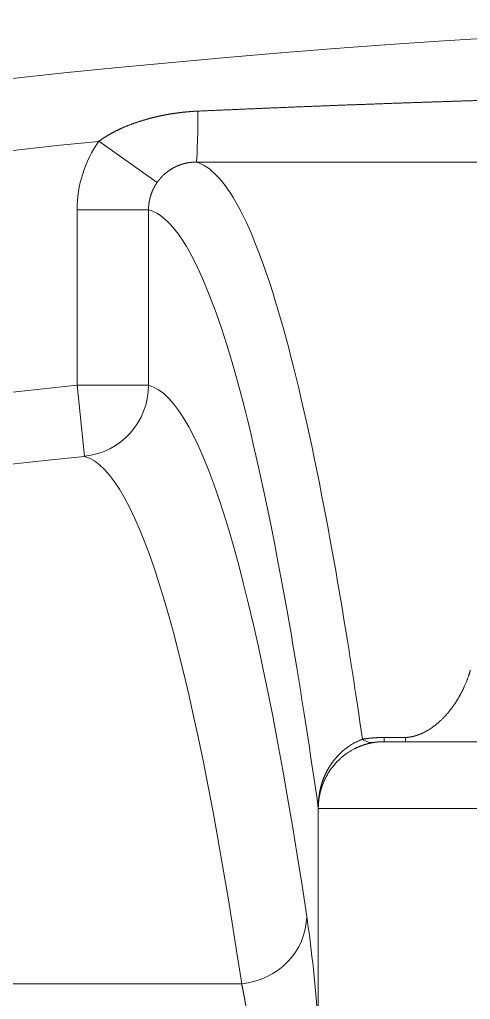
# Model space of a CAD drawing. Header units: millimetres. Extents: x 4664 to 8864, y -38 to 2932.
# Drawn here: x 7849.87 to 7858.09, y 1886.09 to 1903.98 of the extents above; entities that cross this region are included whole.
import ezdxf

# ---------------------------------------------------------------- set-up
doc = ezdxf.new("R2010")
doc.units = ezdxf.units.MM

msp = doc.modelspace()

# ---------------------------------------------------------------- linework, layer by layer
at = {"lineweight": 5}
for p, q in [((7852.377, 1901.003), (7851.31, 1901.753)), ((7850.915, 1900.503), (7850.915, 1897.301)), ((7852.219, 1900.503), (7850.915, 1900.503)), ((7852.219, 1897.301), (7852.219, 1900.503)), ((7852.219, 1897.301), (7850.915, 1897.301)), ((7850.915, 1897.301), (7851.052, 1896.003)), ((7856.518, 1890.794), (7856.518, 1890.871)), ((7856.907, 1890.871), (7856.518, 1890.871)), ((7882.53, 1890.794), (7856.518, 1890.794)), ((7856.907, 1890.794), (7856.907, 1890.871)), ((7855.319, 1889.575), (7883.729, 1889.575)), ((7853.919, 1886.375), (7809.402, 1886.375))]:
    msp.add_line(p, q, dxfattribs=at)
for radius, start, end in [(182.774, 69.96842, 110.03158), (181.468, 95.76036, 110.03158), (177.081, 96.0323, 110.00117), (175.775, 96.0323, 110.00117)]:
    msp.add_arc((7869.524, 1721.201), radius, start, end, dxfattribs=at)
at = {"lineweight": 5, "extrusion": (0, 0, -1)}
for centre, major_axis, ratio, start_param, end_param in [((7853.087, 1902.679), (0, 1.306), 0.027253, 1.861945, 3.128005), ((7850.915, 1897.301), (-0.342, -1.26), 0.998529, 4.447498, 5.912142), ((7852.088, 1721.201), (0, -176.118), 0.052336, 3.15581, 3.475337), ((7850.922, 1721.201), (0, 174.819), 0.052336, 0.014217, 0.333745), ((7856.124, 1892.069), (-0.206, 1.29), 0.402371, 3.144489, 3.519237), ((7854.015, 1889.638), (-1.306, 0.028), 0.064701, 3.195335, 3.203246), ((7856.187, 1889.583), (-0.862, -0.124), 0.938236, 0.151845, 0.178655), ((7853.803, 1887.601), (-1.291, -0.195), 0.943527, 3.300231, 4.764875)]:
    msp.add_ellipse(centre, major_axis=major_axis, ratio=ratio, start_param=start_param, end_param=end_param, dxfattribs=at)
at = {"lineweight": 5}
for points, knots in [([(7859.941, 1902.547), (7859.913, 1902.546), (7859.858, 1902.545), (7859.775, 1902.543), (7859.693, 1902.541), (7859.61, 1902.538), (7859.528, 1902.536), (7859.445, 1902.534), (7859.363, 1902.532), (7859.28, 1902.529), (7859.198, 1902.527), (7859.116, 1902.525), (7859.033, 1902.522), (7858.951, 1902.52), (7858.869, 1902.517), (7858.787, 1902.515), (7858.705, 1902.513), (7858.623, 1902.51), (7858.541, 1902.508), (7858.46, 1902.505), (7858.378, 1902.503), (7858.296, 1902.5), (7858.215, 1902.498), (7858.133, 1902.495), (7858.052, 1902.493), (7857.97, 1902.49), (7857.889, 1902.487), (7857.808, 1902.485), (7857.726, 1902.482), (7857.645, 1902.48), (7857.564, 1902.477), (7857.483, 1902.474), (7857.402, 1902.471), (7857.321, 1902.469), (7857.24, 1902.466), (7857.16, 1902.463), (7857.079, 1902.461), (7856.998, 1902.458), (7856.918, 1902.455), (7856.837, 1902.452), (7856.757, 1902.449), (7856.676, 1902.447), (7856.596, 1902.444), (7856.516, 1902.441), (7856.435, 1902.438), (7856.355, 1902.435), (7856.275, 1902.432), (7856.195, 1902.429), (7856.115, 1902.426), (7856.035, 1902.423), (7855.955, 1902.421), (7855.875, 1902.418), (7855.796, 1902.415), (7855.716, 1902.412), (7855.636, 1902.409), (7855.557, 1902.406), (7855.477, 1902.402), (7855.398, 1902.399), (7855.318, 1902.396), (7855.239, 1902.393), (7855.16, 1902.39), (7855.081, 1902.387), (7855.002, 1902.384), (7854.923, 1902.381), (7854.843, 1902.378), (7854.765, 1902.374), (7854.686, 1902.371), (7854.607, 1902.368), (7854.528, 1902.365), (7854.449, 1902.362), (7854.371, 1902.358), (7854.292, 1902.355), (7854.214, 1902.352), (7854.135, 1902.348), (7854.057, 1902.345), (7853.978, 1902.342), (7853.9, 1902.339), (7853.822, 1902.335), (7853.744, 1902.332), (7853.666, 1902.328), (7853.588, 1902.325), (7853.51, 1902.322), (7853.432, 1902.318), (7853.354, 1902.315), (7853.276, 1902.311), (7853.199, 1902.308), (7853.147, 1902.306), (7853.121, 1902.304)], [0, 0, 0, 0, 0.01214, 0.024271, 0.036393, 0.048506, 0.06061, 0.072705, 0.084792, 0.096869, 0.108937, 0.120996, 0.133046, 0.145088, 0.15712, 0.169144, 0.181158, 0.193164, 0.20516, 0.217148, 0.229126, 0.241096, 0.253057, 0.265009, 0.276951, 0.288885, 0.30081, 0.312726, 0.324633, 0.336532, 0.348421, 0.360301, 0.372172, 0.384035, 0.395888, 0.407733, 0.419569, 0.431395, 0.443213, 0.455022, 0.466822, 0.478613, 0.490395, 0.502168, 0.513932, 0.525688, 0.537434, 0.549172, 0.5609, 0.57262, 0.584331, 0.596033, 0.607726, 0.61941, 0.631085, 0.642751, 0.654409, 0.666057, 0.677697, 0.689328, 0.700949, 0.712562, 0.724166, 0.735762, 0.747348, 0.758925, 0.770494, 0.782053, 0.793604, 0.805146, 0.816679, 0.828203, 0.839718, 0.851224, 0.862722, 0.874211, 0.88569, 0.897161, 0.908623, 0.920076, 0.931521, 0.942956, 0.954382, 0.9658, 0.977209, 0.988609, 1, 1, 1, 1]), ([(7853.121, 1902.304), (7853.118, 1902.304), (7853.112, 1902.304), (7853.103, 1902.304), (7853.093, 1902.303), (7853.084, 1902.303), (7853.075, 1902.302), (7853.066, 1902.302), (7853.057, 1902.301), (7853.048, 1902.301), (7853.039, 1902.3), (7853.03, 1902.299), (7853.021, 1902.299), (7853.011, 1902.298), (7853.002, 1902.297), (7852.993, 1902.297), (7852.984, 1902.296), (7852.975, 1902.295), (7852.966, 1902.295), (7852.957, 1902.294), (7852.948, 1902.293), (7852.939, 1902.292), (7852.93, 1902.292), (7852.921, 1902.291), (7852.912, 1902.29), (7852.903, 1902.289), (7852.894, 1902.288), (7852.885, 1902.287), (7852.876, 1902.286), (7852.867, 1902.286), (7852.858, 1902.285), (7852.849, 1902.284), (7852.84, 1902.283), (7852.831, 1902.282), (7852.822, 1902.281), (7852.813, 1902.28), (7852.804, 1902.279), (7852.795, 1902.277), (7852.786, 1902.276), (7852.777, 1902.275), (7852.768, 1902.274), (7852.76, 1902.273), (7852.751, 1902.272), (7852.742, 1902.271), (7852.733, 1902.269), (7852.724, 1902.268), (7852.715, 1902.267), (7852.706, 1902.266), (7852.697, 1902.264), (7852.688, 1902.263), (7852.68, 1902.262), (7852.671, 1902.26), (7852.662, 1902.259), (7852.653, 1902.258), (7852.644, 1902.256), (7852.635, 1902.255), (7852.626, 1902.253), (7852.618, 1902.252), (7852.609, 1902.251), (7852.6, 1902.249), (7852.591, 1902.248), (7852.582, 1902.246), (7852.574, 1902.244), (7852.565, 1902.243), (7852.556, 1902.241), (7852.547, 1902.24), (7852.539, 1902.238), (7852.53, 1902.236), (7852.521, 1902.235), (7852.512, 1902.233), (7852.504, 1902.231), (7852.495, 1902.23), (7852.486, 1902.228), (7852.477, 1902.226), (7852.469, 1902.224), (7852.46, 1902.223), (7852.451, 1902.221), (7852.443, 1902.219), (7852.434, 1902.217), (7852.425, 1902.215), (7852.416, 1902.213), (7852.408, 1902.212), (7852.399, 1902.21), (7852.39, 1902.208), (7852.382, 1902.206), (7852.373, 1902.204), (7852.364, 1902.202), (7852.356, 1902.2), (7852.347, 1902.198), (7852.339, 1902.196), (7852.33, 1902.194), (7852.321, 1902.191), (7852.313, 1902.189), (7852.304, 1902.187), (7852.296, 1902.185), (7852.287, 1902.183), (7852.278, 1902.181), (7852.27, 1902.178), (7852.261, 1902.176), (7852.253, 1902.174), (7852.244, 1902.172), (7852.236, 1902.169), (7852.227, 1902.167), (7852.218, 1902.165), (7852.21, 1902.162), (7852.201, 1902.16), (7852.193, 1902.158), (7852.184, 1902.155), (7852.173, 1902.152), (7852.16, 1902.148), (7852.145, 1902.144), (7852.129, 1902.139), (7852.114, 1902.135), (7852.099, 1902.13), (7852.083, 1902.125), (7852.068, 1902.12), (7852.053, 1902.116), (7852.038, 1902.111), (7852.023, 1902.106), (7852.009, 1902.101), (7851.994, 1902.096), (7851.979, 1902.091), (7851.965, 1902.086), (7851.95, 1902.08), (7851.936, 1902.075), (7851.921, 1902.07), (7851.907, 1902.065), (7851.893, 1902.059), (7851.879, 1902.054), (7851.864, 1902.048), (7851.85, 1902.043), (7851.837, 1902.037), (7851.823, 1902.032), (7851.809, 1902.026), (7851.795, 1902.02), (7851.782, 1902.015), (7851.768, 1902.009), (7851.755, 1902.003), (7851.741, 1901.997), (7851.728, 1901.991), (7851.715, 1901.985), (7851.702, 1901.979), (7851.689, 1901.973), (7851.676, 1901.967), (7851.663, 1901.961), (7851.65, 1901.955), (7851.637, 1901.948), (7851.624, 1901.942), (7851.612, 1901.936), (7851.599, 1901.929), (7851.587, 1901.923), (7851.574, 1901.916), (7851.562, 1901.91), (7851.55, 1901.903), (7851.538, 1901.896), (7851.525, 1901.89), (7851.513, 1901.883), (7851.502, 1901.876), (7851.49, 1901.869), (7851.478, 1901.862), (7851.466, 1901.855), (7851.455, 1901.848), (7851.443, 1901.841), (7851.432, 1901.834), (7851.42, 1901.827), (7851.409, 1901.82), (7851.398, 1901.813), (7851.386, 1901.805), (7851.375, 1901.798), (7851.364, 1901.791), (7851.353, 1901.783), (7851.343, 1901.776), (7851.332, 1901.768), (7851.321, 1901.761), (7851.314, 1901.756), (7851.31, 1901.753)], [0, 0, 0, 0, 0.004773, 0.009544, 0.014312, 0.019078, 0.023841, 0.028601, 0.033359, 0.038114, 0.042867, 0.047618, 0.052366, 0.057111, 0.061854, 0.066595, 0.071334, 0.07607, 0.080804, 0.085535, 0.090264, 0.094991, 0.099716, 0.104439, 0.109159, 0.113877, 0.118593, 0.123307, 0.128019, 0.132729, 0.137437, 0.142142, 0.146846, 0.151548, 0.156248, 0.160945, 0.165641, 0.170335, 0.175027, 0.179718, 0.184406, 0.189093, 0.193777, 0.19846, 0.203142, 0.207821, 0.212499, 0.217175, 0.22185, 0.226523, 0.231194, 0.235864, 0.240532, 0.245198, 0.249863, 0.254527, 0.259189, 0.26385, 0.268509, 0.273167, 0.277823, 0.282478, 0.287132, 0.291784, 0.296435, 0.301085, 0.305734, 0.310381, 0.315027, 0.319672, 0.324316, 0.328958, 0.3336, 0.33824, 0.34288, 0.347518, 0.352155, 0.356791, 0.361427, 0.366061, 0.370694, 0.375327, 0.379958, 0.384589, 0.389219, 0.393848, 0.398476, 0.403104, 0.407731, 0.412357, 0.416982, 0.421607, 0.426231, 0.430854, 0.435477, 0.440099, 0.444721, 0.449342, 0.453962, 0.458582, 0.463202, 0.467821, 0.47244, 0.477058, 0.481676, 0.486293, 0.490911, 0.495527, 0.500144, 0.508609, 0.517042, 0.525445, 0.533818, 0.542159, 0.550471, 0.558752, 0.567003, 0.575224, 0.583416, 0.591577, 0.59971, 0.607813, 0.615887, 0.623931, 0.631947, 0.639934, 0.647893, 0.655823, 0.663725, 0.6716, 0.679446, 0.687264, 0.695055, 0.702819, 0.710555, 0.718265, 0.725947, 0.733603, 0.741233, 0.748836, 0.756413, 0.763964, 0.77149, 0.77899, 0.786465, 0.793915, 0.801339, 0.808739, 0.816115, 0.823466, 0.830793, 0.838097, 0.845376, 0.852633, 0.859866, 0.867076, 0.874263, 0.881427, 0.88857, 0.89569, 0.902788, 0.909865, 0.91692, 0.923954, 0.930967, 0.937959, 0.944931, 0.951883, 0.958815, 0.965727, 0.972619, 0.979493, 0.986347, 0.993183, 1, 1, 1, 1]), ([(7852.377, 1901.003), (7852.378, 1901.004), (7852.379, 1901.005), (7852.381, 1901.008), (7852.383, 1901.011), (7852.385, 1901.014), (7852.387, 1901.016), (7852.389, 1901.019), (7852.391, 1901.022), (7852.393, 1901.025), (7852.395, 1901.028), (7852.398, 1901.031), (7852.4, 1901.033), (7852.402, 1901.036), (7852.404, 1901.039), (7852.406, 1901.042), (7852.409, 1901.045), (7852.411, 1901.048), (7852.413, 1901.051), (7852.416, 1901.053), (7852.418, 1901.056), (7852.421, 1901.059), (7852.423, 1901.062), (7852.425, 1901.065), (7852.428, 1901.068), (7852.43, 1901.071), (7852.433, 1901.074), (7852.436, 1901.077), (7852.438, 1901.08), (7852.441, 1901.083), (7852.444, 1901.086), (7852.446, 1901.089), (7852.449, 1901.092), (7852.452, 1901.095), (7852.454, 1901.098), (7852.457, 1901.101), (7852.46, 1901.104), (7852.463, 1901.107), (7852.466, 1901.11), (7852.469, 1901.113), (7852.472, 1901.116), (7852.475, 1901.119), (7852.478, 1901.122), (7852.481, 1901.125), (7852.484, 1901.128), (7852.487, 1901.131), (7852.49, 1901.134), (7852.493, 1901.137), (7852.497, 1901.14), (7852.5, 1901.143), (7852.503, 1901.146), (7852.506, 1901.149), (7852.51, 1901.152), (7852.513, 1901.155), (7852.518, 1901.16), (7852.525, 1901.166), (7852.533, 1901.173), (7852.541, 1901.18), (7852.55, 1901.186), (7852.559, 1901.193), (7852.567, 1901.2), (7852.576, 1901.206), (7852.585, 1901.213), (7852.594, 1901.219), (7852.602, 1901.225), (7852.611, 1901.231), (7852.621, 1901.237), (7852.63, 1901.243), (7852.639, 1901.249), (7852.648, 1901.254), (7852.657, 1901.26), (7852.667, 1901.265), (7852.676, 1901.27), (7852.684, 1901.274), (7852.69, 1901.278), (7852.695, 1901.28), (7852.7, 1901.283), (7852.705, 1901.285), (7852.71, 1901.288), (7852.715, 1901.29), (7852.72, 1901.293), (7852.725, 1901.295), (7852.73, 1901.297), (7852.736, 1901.3), (7852.741, 1901.302), (7852.746, 1901.304), (7852.751, 1901.306), (7852.756, 1901.308), (7852.761, 1901.311), (7852.766, 1901.313), (7852.772, 1901.315), (7852.777, 1901.317), (7852.782, 1901.319), (7852.787, 1901.321), (7852.793, 1901.323), (7852.798, 1901.324), (7852.803, 1901.326), (7852.809, 1901.328), (7852.814, 1901.33), (7852.819, 1901.332), (7852.824, 1901.333), (7852.83, 1901.335), (7852.835, 1901.337), (7852.841, 1901.338), (7852.846, 1901.34), (7852.851, 1901.341), (7852.857, 1901.343), (7852.862, 1901.344), (7852.868, 1901.346), (7852.873, 1901.347), (7852.878, 1901.349), (7852.884, 1901.35), (7852.889, 1901.351), (7852.895, 1901.352), (7852.9, 1901.354), (7852.906, 1901.355), (7852.911, 1901.356), (7852.917, 1901.357), (7852.922, 1901.358), (7852.928, 1901.359), (7852.933, 1901.36), (7852.938, 1901.361), (7852.944, 1901.362), (7852.949, 1901.363), (7852.955, 1901.364), (7852.96, 1901.365), (7852.966, 1901.365), (7852.971, 1901.366), (7852.977, 1901.367), (7852.983, 1901.367), (7852.988, 1901.368), (7852.994, 1901.369), (7852.999, 1901.369), (7853.005, 1901.37), (7853.01, 1901.37), (7853.016, 1901.371), (7853.021, 1901.371), (7853.027, 1901.372), (7853.032, 1901.372), (7853.038, 1901.372), (7853.043, 1901.372), (7853.049, 1901.373), (7853.054, 1901.373), (7853.06, 1901.373), (7853.065, 1901.373), (7853.07, 1901.373), (7853.076, 1901.373), (7853.081, 1901.373), (7853.085, 1901.373), (7853.087, 1901.373)], [0, 0, 0, 0, 0.003984, 0.007996, 0.012036, 0.016105, 0.020201, 0.024326, 0.028479, 0.03266, 0.03687, 0.041108, 0.045375, 0.04967, 0.053994, 0.058346, 0.062728, 0.067138, 0.071576, 0.076044, 0.08054, 0.085065, 0.08962, 0.094203, 0.098814, 0.103455, 0.108125, 0.112824, 0.117552, 0.122309, 0.127094, 0.131909, 0.136753, 0.141626, 0.146527, 0.151458, 0.156418, 0.161406, 0.166424, 0.17147, 0.176546, 0.18165, 0.186783, 0.191946, 0.197136, 0.202356, 0.207604, 0.212881, 0.218187, 0.223521, 0.228884, 0.234276, 0.239696, 0.245144, 0.250621, 0.263825, 0.277024, 0.290218, 0.303405, 0.316586, 0.329757, 0.34292, 0.356072, 0.369213, 0.382341, 0.395456, 0.408557, 0.421643, 0.434713, 0.447766, 0.460801, 0.473818, 0.486814, 0.499791, 0.506544, 0.513296, 0.520046, 0.526794, 0.53354, 0.540284, 0.547026, 0.553766, 0.560504, 0.567241, 0.573975, 0.580707, 0.587437, 0.594165, 0.600891, 0.607615, 0.614337, 0.621056, 0.627774, 0.634489, 0.641202, 0.647913, 0.654621, 0.661327, 0.668031, 0.674732, 0.681432, 0.688128, 0.694823, 0.701515, 0.708204, 0.714891, 0.721576, 0.728258, 0.734938, 0.741615, 0.74829, 0.754962, 0.761632, 0.768299, 0.774963, 0.781625, 0.788284, 0.794941, 0.801595, 0.808247, 0.814896, 0.821542, 0.828185, 0.834826, 0.841465, 0.8481, 0.854733, 0.861363, 0.867991, 0.874616, 0.881239, 0.887858, 0.894475, 0.90109, 0.907702, 0.914311, 0.920918, 0.927522, 0.934123, 0.940722, 0.947318, 0.953912, 0.960504, 0.967092, 0.973679, 0.980263, 0.986844, 0.993423, 1, 1, 1, 1]), ([(7856.124, 1890.84), (7855.881, 1892.512), (7855.634, 1893.991), (7855.135, 1896.554), (7854.882, 1897.638), (7854.374, 1899.402), (7854.118, 1900.082), (7853.603, 1901.034), (7853.345, 1901.306), (7853.087, 1901.373)], [0, 0, 0, 0, 0.25, 0.25, 0.5, 0.5, 0.75, 0.75, 1, 1, 1, 1]), ([(7853.087, 1901.373), (7853.11, 1901.373), (7853.156, 1901.373), (7853.225, 1901.373), (7853.295, 1901.373), (7853.364, 1901.373), (7853.434, 1901.373), (7853.504, 1901.373), (7853.575, 1901.373), (7853.645, 1901.373), (7853.716, 1901.373), (7853.786, 1901.373), (7853.858, 1901.373), (7853.929, 1901.373), (7854, 1901.373), (7854.072, 1901.373), (7854.144, 1901.373), (7854.216, 1901.373), (7854.288, 1901.373), (7854.36, 1901.373), (7854.433, 1901.373), (7854.505, 1901.373), (7854.578, 1901.373), (7854.652, 1901.373), (7854.725, 1901.373), (7854.912, 1901.373), (7855.216, 1901.373), (7855.64, 1901.373), (7856.072, 1901.373), (7856.641, 1901.373), (7857.359, 1901.372), (7857.996, 1901.372), (7858.423, 1901.372), (7858.626, 1901.372), (7858.834, 1901.372), (7859.046, 1901.372), (7859.262, 1901.372), (7859.482, 1901.372), (7859.707, 1901.372), (7859.858, 1901.372), (7859.934, 1901.372)], [0, 0, 0, 0, 0.010091, 0.020211, 0.030359, 0.040535, 0.05074, 0.060972, 0.071233, 0.081523, 0.09184, 0.102186, 0.112561, 0.122963, 0.133394, 0.143853, 0.154341, 0.164856, 0.1754, 0.185973, 0.196573, 0.207202, 0.21786, 0.228545, 0.239259, 0.250001, 0.3106, 0.372466, 0.4356, 0.5, 0.621652, 0.75, 0.779093, 0.808802, 0.839127, 0.870069, 0.901627, 0.933802, 0.966593, 1, 1, 1, 1]), ([(7852.219, 1900.503), (7852.219, 1900.504), (7852.219, 1900.507), (7852.219, 1900.511), (7852.219, 1900.516), (7852.219, 1900.52), (7852.219, 1900.524), (7852.219, 1900.529), (7852.219, 1900.533), (7852.22, 1900.538), (7852.22, 1900.542), (7852.22, 1900.546), (7852.22, 1900.551), (7852.22, 1900.555), (7852.221, 1900.559), (7852.221, 1900.564), (7852.221, 1900.568), (7852.222, 1900.573), (7852.222, 1900.577), (7852.222, 1900.581), (7852.223, 1900.586), (7852.223, 1900.59), (7852.224, 1900.595), (7852.224, 1900.599), (7852.225, 1900.604), (7852.225, 1900.608), (7852.226, 1900.612), (7852.226, 1900.617), (7852.227, 1900.621), (7852.227, 1900.626), (7852.228, 1900.63), (7852.229, 1900.634), (7852.229, 1900.639), (7852.23, 1900.643), (7852.231, 1900.648), (7852.232, 1900.652), (7852.232, 1900.656), (7852.233, 1900.661), (7852.234, 1900.665), (7852.235, 1900.67), (7852.236, 1900.674), (7852.237, 1900.678), (7852.238, 1900.683), (7852.239, 1900.687), (7852.24, 1900.692), (7852.241, 1900.696), (7852.242, 1900.7), (7852.243, 1900.705), (7852.244, 1900.709), (7852.245, 1900.714), (7852.246, 1900.718), (7852.247, 1900.722), (7852.248, 1900.727), (7852.249, 1900.731), (7852.25, 1900.735), (7852.252, 1900.74), (7852.253, 1900.744), (7852.254, 1900.748), (7852.255, 1900.753), (7852.257, 1900.757), (7852.258, 1900.761), (7852.259, 1900.766), (7852.261, 1900.77), (7852.262, 1900.774), (7852.264, 1900.778), (7852.265, 1900.783), (7852.267, 1900.787), (7852.268, 1900.791), (7852.27, 1900.796), (7852.271, 1900.8), (7852.273, 1900.804), (7852.274, 1900.808), (7852.276, 1900.813), (7852.277, 1900.817), (7852.279, 1900.821), (7852.281, 1900.825), (7852.282, 1900.829), (7852.284, 1900.834), (7852.286, 1900.838), (7852.288, 1900.842), (7852.289, 1900.846), (7852.291, 1900.85), (7852.293, 1900.854), (7852.295, 1900.858), (7852.297, 1900.863), (7852.299, 1900.867), (7852.301, 1900.871), (7852.303, 1900.875), (7852.304, 1900.879), (7852.306, 1900.883), (7852.308, 1900.887), (7852.31, 1900.891), (7852.312, 1900.895), (7852.315, 1900.899), (7852.317, 1900.903), (7852.319, 1900.907), (7852.321, 1900.911), (7852.323, 1900.915), (7852.325, 1900.919), (7852.327, 1900.923), (7852.329, 1900.927), (7852.332, 1900.931), (7852.334, 1900.935), (7852.336, 1900.939), (7852.338, 1900.943), (7852.341, 1900.946), (7852.343, 1900.95), (7852.345, 1900.954), (7852.348, 1900.958), (7852.35, 1900.962), (7852.352, 1900.966), (7852.355, 1900.969), (7852.357, 1900.973), (7852.36, 1900.977), (7852.362, 1900.981), (7852.365, 1900.984), (7852.367, 1900.988), (7852.37, 1900.992), (7852.372, 1900.995), (7852.375, 1900.999), (7852.376, 1901.001), (7852.377, 1901.003)], [0, 0, 0, 0, 0.008168, 0.016345, 0.02453, 0.032723, 0.040925, 0.049134, 0.057351, 0.065576, 0.073808, 0.082048, 0.090296, 0.098551, 0.106813, 0.115082, 0.123359, 0.131642, 0.139932, 0.148229, 0.156532, 0.164842, 0.173158, 0.181481, 0.18981, 0.198145, 0.206486, 0.214832, 0.223185, 0.231543, 0.239906, 0.248275, 0.256649, 0.265028, 0.273413, 0.281802, 0.290196, 0.298595, 0.306999, 0.315406, 0.323819, 0.332235, 0.340656, 0.34908, 0.357509, 0.365941, 0.374377, 0.382816, 0.391259, 0.399705, 0.408154, 0.416606, 0.425061, 0.433519, 0.441979, 0.450442, 0.458908, 0.467375, 0.475845, 0.484317, 0.492791, 0.501267, 0.509744, 0.518223, 0.526703, 0.535185, 0.543667, 0.552151, 0.560636, 0.569121, 0.577607, 0.586094, 0.594581, 0.603069, 0.611556, 0.620044, 0.628531, 0.637019, 0.645506, 0.653992, 0.662478, 0.670963, 0.679447, 0.687931, 0.696413, 0.704894, 0.713374, 0.721852, 0.730329, 0.738804, 0.747277, 0.755748, 0.764217, 0.772684, 0.781148, 0.78961, 0.79807, 0.806526, 0.81498, 0.823431, 0.831879, 0.840323, 0.848765, 0.857202, 0.865637, 0.874067, 0.882494, 0.890917, 0.899335, 0.90775, 0.91616, 0.924566, 0.932967, 0.941364, 0.949756, 0.958143, 0.966525, 0.974901, 0.983273, 0.991639, 1, 1, 1, 1]), ([(7852.219, 1900.503), (7852.483, 1900.433), (7852.747, 1900.151), (7853.271, 1899.165), (7853.533, 1898.459), (7854.052, 1896.631), (7854.309, 1895.507), (7854.691, 1893.514), (7854.818, 1892.798), (7855.069, 1891.267), (7855.194, 1890.447), (7855.318, 1889.583)], [0, 0, 0, 0, 0.25, 0.25, 0.5, 0.5, 0.75, 0.75, 0.875, 0.875, 1, 1, 1, 1]), ([(7858.094, 1892.1), (7858.094, 1892.099), (7858.093, 1892.097), (7858.092, 1892.092), (7858.09, 1892.087), (7858.088, 1892.08), (7858.086, 1892.072), (7858.083, 1892.062), (7858.08, 1892.052), (7858.076, 1892.04), (7858.072, 1892.026), (7858.067, 1892.012), (7858.062, 1891.996), (7858.056, 1891.979), (7858.049, 1891.961), (7858.042, 1891.941), (7858.034, 1891.92), (7858.026, 1891.898), (7858.016, 1891.875), (7858.006, 1891.85), (7857.995, 1891.824), (7857.984, 1891.8), (7857.974, 1891.778), (7857.965, 1891.76), (7857.957, 1891.742), (7857.948, 1891.724), (7857.939, 1891.707), (7857.93, 1891.69), (7857.921, 1891.673), (7857.913, 1891.657), (7857.904, 1891.641), (7857.895, 1891.625), (7857.886, 1891.61), (7857.877, 1891.595), (7857.869, 1891.58), (7857.86, 1891.566), (7857.851, 1891.552), (7857.843, 1891.538), (7857.834, 1891.524), (7857.826, 1891.511), (7857.817, 1891.499), (7857.8, 1891.472), (7857.772, 1891.433), (7857.734, 1891.383), (7857.696, 1891.334), (7857.657, 1891.289), (7857.618, 1891.246), (7857.579, 1891.207), (7857.544, 1891.173), (7857.514, 1891.146), (7857.488, 1891.123), (7857.462, 1891.102), (7857.436, 1891.082), (7857.41, 1891.062), (7857.384, 1891.044), (7857.358, 1891.026), (7857.339, 1891.014), (7857.328, 1891.008), (7857.325, 1891.006), (7857.322, 1891.004), (7857.318, 1891.002), (7857.315, 1891), (7857.312, 1890.998), (7857.308, 1890.996), (7857.305, 1890.994), (7857.302, 1890.992), (7857.299, 1890.99), (7857.295, 1890.988), (7857.292, 1890.986), (7857.289, 1890.985), (7857.285, 1890.983), (7857.282, 1890.981), (7857.279, 1890.979), (7857.275, 1890.977), (7857.272, 1890.976), (7857.269, 1890.974), (7857.266, 1890.972), (7857.262, 1890.97), (7857.259, 1890.969), (7857.256, 1890.967), (7857.252, 1890.965), (7857.249, 1890.964), (7857.246, 1890.962), (7857.242, 1890.96), (7857.239, 1890.959), (7857.236, 1890.957), (7857.233, 1890.956), (7857.229, 1890.954), (7857.226, 1890.952), (7857.223, 1890.951), (7857.219, 1890.949), (7857.216, 1890.948), (7857.213, 1890.946), (7857.209, 1890.945), (7857.206, 1890.943), (7857.203, 1890.942), (7857.2, 1890.94), (7857.196, 1890.939), (7857.193, 1890.938), (7857.19, 1890.936), (7857.186, 1890.935), (7857.183, 1890.933), (7857.18, 1890.932), (7857.177, 1890.931), (7857.173, 1890.929), (7857.17, 1890.928), (7857.167, 1890.927), (7857.163, 1890.926), (7857.16, 1890.924), (7857.157, 1890.923), (7857.154, 1890.922), (7857.15, 1890.921), (7857.147, 1890.919), (7857.144, 1890.918), (7857.14, 1890.917), (7857.137, 1890.916), (7857.134, 1890.915), (7857.131, 1890.914), (7857.127, 1890.912), (7857.124, 1890.911), (7857.121, 1890.91), (7857.118, 1890.909), (7857.114, 1890.908), (7857.111, 1890.907), (7857.108, 1890.906), (7857.104, 1890.905), (7857.101, 1890.904), (7857.098, 1890.903), (7857.095, 1890.902), (7857.091, 1890.901), (7857.088, 1890.9), (7857.085, 1890.899), (7857.082, 1890.898), (7857.079, 1890.897), (7857.075, 1890.896), (7857.072, 1890.896), (7857.069, 1890.895), (7857.066, 1890.894), (7857.062, 1890.893), (7857.059, 1890.892), (7857.056, 1890.891), (7857.053, 1890.891), (7857.05, 1890.89), (7857.046, 1890.889), (7857.043, 1890.888), (7857.04, 1890.888), (7857.037, 1890.887), (7857.034, 1890.886), (7857.03, 1890.886), (7857.027, 1890.885), (7857.024, 1890.884), (7857.021, 1890.884), (7857.018, 1890.883), (7857.015, 1890.882), (7857.011, 1890.882), (7857.008, 1890.881), (7857.005, 1890.881), (7857.002, 1890.88), (7856.999, 1890.88), (7856.996, 1890.879), (7856.993, 1890.879), (7856.989, 1890.878), (7856.986, 1890.878), (7856.983, 1890.877), (7856.98, 1890.877), (7856.977, 1890.876), (7856.974, 1890.876), (7856.971, 1890.875), (7856.968, 1890.875), (7856.965, 1890.875), (7856.961, 1890.874), (7856.958, 1890.874), (7856.955, 1890.874), (7856.952, 1890.873), (7856.949, 1890.873), (7856.946, 1890.873), (7856.943, 1890.873), (7856.94, 1890.872), (7856.937, 1890.872), (7856.934, 1890.872), (7856.931, 1890.872), (7856.928, 1890.871), (7856.925, 1890.871), (7856.922, 1890.871), (7856.919, 1890.871), (7856.916, 1890.871), (7856.913, 1890.871), (7856.91, 1890.871), (7856.908, 1890.871), (7856.907, 1890.871)], [0, 0, 0, 0, 0.00255, 0.006145, 0.010785, 0.016471, 0.023202, 0.030979, 0.039801, 0.04967, 0.060586, 0.072549, 0.085559, 0.099617, 0.114723, 0.130878, 0.148082, 0.166336, 0.18564, 0.205996, 0.227403, 0.249862, 0.265012, 0.279882, 0.294472, 0.308783, 0.322814, 0.336565, 0.350035, 0.363226, 0.376136, 0.388766, 0.401115, 0.413184, 0.424971, 0.436478, 0.447705, 0.45865, 0.469314, 0.479697, 0.489799, 0.499619, 0.542288, 0.582644, 0.620688, 0.656417, 0.689831, 0.72093, 0.749714, 0.768005, 0.785533, 0.802298, 0.818302, 0.833546, 0.848031, 0.861757, 0.874729, 0.876324, 0.877909, 0.879483, 0.881046, 0.882599, 0.884141, 0.885672, 0.887193, 0.888703, 0.890203, 0.891692, 0.89317, 0.894638, 0.896095, 0.897542, 0.898978, 0.900403, 0.901818, 0.903223, 0.904616, 0.906, 0.907373, 0.908735, 0.910087, 0.911428, 0.912759, 0.914079, 0.915389, 0.916689, 0.917978, 0.919257, 0.920525, 0.921783, 0.92303, 0.924267, 0.925494, 0.92671, 0.927916, 0.929112, 0.930297, 0.931472, 0.932637, 0.933792, 0.934936, 0.93607, 0.937194, 0.938307, 0.939411, 0.940504, 0.941587, 0.94266, 0.943723, 0.944776, 0.945819, 0.946851, 0.947874, 0.948887, 0.949889, 0.950882, 0.951865, 0.952838, 0.953801, 0.954754, 0.955697, 0.956631, 0.957555, 0.958469, 0.959373, 0.960268, 0.961153, 0.962028, 0.962894, 0.96375, 0.964597, 0.965435, 0.966263, 0.967081, 0.967891, 0.968691, 0.969482, 0.970263, 0.971036, 0.971799, 0.972554, 0.973299, 0.974036, 0.974764, 0.975483, 0.976193, 0.976895, 0.977588, 0.978272, 0.978948, 0.979616, 0.980276, 0.980927, 0.98157, 0.982206, 0.982833, 0.983453, 0.984065, 0.984669, 0.985266, 0.985855, 0.986437, 0.987013, 0.987581, 0.988142, 0.988697, 0.989245, 0.989786, 0.990321, 0.990851, 0.991374, 0.991891, 0.992403, 0.99291, 0.993411, 0.993907, 0.994398, 0.994885, 0.995368, 0.995846, 0.99632, 0.996791, 0.997258, 0.997721, 0.998182, 0.99864, 0.999095, 0.999549, 1, 1, 1, 1]), ([(7856.124, 1890.839), (7856.124, 1890.839), (7856.123, 1890.839), (7856.123, 1890.839), (7856.123, 1890.839), (7856.122, 1890.838), (7856.121, 1890.838), (7856.12, 1890.838), (7856.119, 1890.837), (7856.117, 1890.837), (7856.116, 1890.836), (7856.114, 1890.835), (7856.112, 1890.834), (7856.11, 1890.834), (7856.107, 1890.833), (7856.105, 1890.832), (7856.102, 1890.83), (7856.099, 1890.829), (7856.096, 1890.828), (7856.092, 1890.826), (7856.089, 1890.825), (7856.08, 1890.821), (7856.066, 1890.815), (7856.04, 1890.803), (7856.007, 1890.787), (7855.967, 1890.766), (7855.927, 1890.743), (7855.888, 1890.718), (7855.851, 1890.692), (7855.818, 1890.667), (7855.788, 1890.644), (7855.761, 1890.621), (7855.734, 1890.597), (7855.709, 1890.572), (7855.684, 1890.547), (7855.659, 1890.521), (7855.636, 1890.494), (7855.613, 1890.467), (7855.591, 1890.439), (7855.571, 1890.411), (7855.555, 1890.389), (7855.544, 1890.373), (7855.538, 1890.364), (7855.532, 1890.355), (7855.526, 1890.345), (7855.521, 1890.336), (7855.515, 1890.327), (7855.509, 1890.317), (7855.503, 1890.307), (7855.498, 1890.298), (7855.492, 1890.288), (7855.487, 1890.278), (7855.481, 1890.269), (7855.476, 1890.259), (7855.471, 1890.249), (7855.466, 1890.239), (7855.461, 1890.229), (7855.456, 1890.219), (7855.451, 1890.209), (7855.446, 1890.199), (7855.442, 1890.189), (7855.437, 1890.178), (7855.432, 1890.168), (7855.428, 1890.158), (7855.424, 1890.148), (7855.419, 1890.137), (7855.415, 1890.127), (7855.411, 1890.116), (7855.407, 1890.106), (7855.403, 1890.095), (7855.399, 1890.085), (7855.396, 1890.074), (7855.392, 1890.064), (7855.388, 1890.053), (7855.385, 1890.043), (7855.382, 1890.032), (7855.378, 1890.021), (7855.375, 1890.011), (7855.372, 1890), (7855.369, 1889.989), (7855.366, 1889.979), (7855.363, 1889.968), (7855.36, 1889.957), (7855.358, 1889.946), (7855.355, 1889.936), (7855.353, 1889.925), (7855.35, 1889.914), (7855.348, 1889.903), (7855.346, 1889.893), (7855.344, 1889.882), (7855.342, 1889.871), (7855.34, 1889.86), (7855.338, 1889.85), (7855.336, 1889.839), (7855.334, 1889.828), (7855.333, 1889.817), (7855.331, 1889.806), (7855.33, 1889.796), (7855.329, 1889.785), (7855.327, 1889.774), (7855.326, 1889.764), (7855.325, 1889.753), (7855.324, 1889.742), (7855.323, 1889.731), (7855.322, 1889.721), (7855.321, 1889.71), (7855.321, 1889.699), (7855.32, 1889.689), (7855.32, 1889.678), (7855.319, 1889.668), (7855.319, 1889.657), (7855.319, 1889.647), (7855.318, 1889.636), (7855.318, 1889.626), (7855.318, 1889.615), (7855.318, 1889.608), (7855.318, 1889.605)], [0, 0, 0, 0, 0.000082, 0.00032, 0.000713, 0.001262, 0.001967, 0.002827, 0.003844, 0.005017, 0.006346, 0.007831, 0.009473, 0.011272, 0.013228, 0.015341, 0.017612, 0.020041, 0.022628, 0.025374, 0.028279, 0.031343, 0.047079, 0.062675, 0.094878, 0.125239, 0.159035, 0.191157, 0.221547, 0.250158, 0.273694, 0.297092, 0.32034, 0.343429, 0.366349, 0.389091, 0.411646, 0.434006, 0.456161, 0.478106, 0.499833, 0.506714, 0.513593, 0.520471, 0.527348, 0.534222, 0.541094, 0.547964, 0.554832, 0.561697, 0.568559, 0.575418, 0.582273, 0.589125, 0.595974, 0.602818, 0.609659, 0.616495, 0.623326, 0.630153, 0.636976, 0.643793, 0.650605, 0.657411, 0.664212, 0.671007, 0.677797, 0.68458, 0.691356, 0.698127, 0.70489, 0.711647, 0.718397, 0.725139, 0.731874, 0.738602, 0.745322, 0.752034, 0.758738, 0.765434, 0.772122, 0.778802, 0.785472, 0.792134, 0.798788, 0.805432, 0.812067, 0.818693, 0.825309, 0.831916, 0.838513, 0.8451, 0.851678, 0.858245, 0.864803, 0.87135, 0.877887, 0.884413, 0.890929, 0.897434, 0.903929, 0.910412, 0.916885, 0.923347, 0.929797, 0.936237, 0.942665, 0.949081, 0.955487, 0.961881, 0.968263, 0.974634, 0.980993, 0.987341, 0.993676, 1, 1, 1, 1]), ([(7855.319, 1889.605), (7855.319, 1889.607), (7855.319, 1889.609), (7855.319, 1889.614), (7855.319, 1889.618), (7855.319, 1889.622), (7855.319, 1889.627), (7855.32, 1889.631), (7855.32, 1889.636), (7855.32, 1889.641), (7855.32, 1889.646), (7855.321, 1889.651), (7855.321, 1889.656), (7855.321, 1889.661), (7855.322, 1889.666), (7855.322, 1889.671), (7855.322, 1889.677), (7855.323, 1889.682), (7855.323, 1889.688), (7855.324, 1889.694), (7855.324, 1889.699), (7855.325, 1889.705), (7855.326, 1889.711), (7855.327, 1889.72), (7855.328, 1889.73), (7855.329, 1889.743), (7855.331, 1889.754), (7855.333, 1889.765), (7855.334, 1889.775), (7855.336, 1889.784), (7855.337, 1889.792), (7855.339, 1889.8), (7855.34, 1889.806), (7855.341, 1889.812), (7855.342, 1889.817), (7855.343, 1889.821), (7855.343, 1889.824), (7855.344, 1889.826), (7855.344, 1889.828), (7855.345, 1889.83), (7855.345, 1889.833), (7855.346, 1889.836), (7855.346, 1889.838), (7855.347, 1889.841), (7855.348, 1889.844), (7855.348, 1889.846), (7855.349, 1889.849), (7855.349, 1889.852), (7855.35, 1889.854), (7855.351, 1889.857), (7855.351, 1889.86), (7855.352, 1889.862), (7855.352, 1889.865), (7855.353, 1889.867), (7855.354, 1889.87), (7855.354, 1889.873), (7855.355, 1889.875), (7855.356, 1889.878), (7855.356, 1889.88), (7855.357, 1889.883), (7855.358, 1889.885), (7855.358, 1889.888), (7855.359, 1889.891), (7855.36, 1889.893), (7855.36, 1889.896), (7855.361, 1889.898), (7855.362, 1889.901), (7855.362, 1889.903), (7855.363, 1889.906), (7855.364, 1889.908), (7855.364, 1889.91), (7855.365, 1889.913), (7855.366, 1889.915), (7855.366, 1889.918), (7855.367, 1889.92), (7855.368, 1889.923), (7855.368, 1889.925), (7855.369, 1889.927), (7855.37, 1889.93), (7855.371, 1889.932), (7855.371, 1889.935), (7855.372, 1889.937), (7855.373, 1889.939), (7855.374, 1889.942), (7855.374, 1889.944), (7855.375, 1889.946), (7855.376, 1889.949), (7855.376, 1889.951), (7855.377, 1889.953), (7855.378, 1889.956), (7855.379, 1889.958), (7855.379, 1889.96), (7855.38, 1889.963), (7855.381, 1889.965), (7855.382, 1889.967), (7855.382, 1889.969), (7855.383, 1889.972), (7855.384, 1889.974), (7855.385, 1889.976), (7855.386, 1889.978), (7855.386, 1889.981), (7855.387, 1889.983), (7855.388, 1889.985), (7855.389, 1889.987), (7855.389, 1889.989), (7855.39, 1889.992), (7855.391, 1889.994), (7855.392, 1889.996), (7855.393, 1889.998), (7855.393, 1890), (7855.394, 1890.002), (7855.395, 1890.005), (7855.396, 1890.007), (7855.396, 1890.009), (7855.397, 1890.011), (7855.398, 1890.013), (7855.399, 1890.015), (7855.4, 1890.017), (7855.4, 1890.019), (7855.401, 1890.021), (7855.402, 1890.023), (7855.403, 1890.026), (7855.404, 1890.028), (7855.404, 1890.03), (7855.405, 1890.032), (7855.406, 1890.034), (7855.407, 1890.036), (7855.408, 1890.038), (7855.408, 1890.04), (7855.421, 1890.071), (7855.448, 1890.13), (7855.493, 1890.211), (7855.541, 1890.285), (7855.592, 1890.352), (7855.642, 1890.409), (7855.69, 1890.458), (7855.737, 1890.501), (7855.784, 1890.541), (7855.832, 1890.577), (7855.88, 1890.609), (7855.929, 1890.638), (7855.963, 1890.657), (7855.985, 1890.668), (7855.993, 1890.672), (7856.001, 1890.676), (7856.009, 1890.679), (7856.017, 1890.683), (7856.024, 1890.687), (7856.032, 1890.69), (7856.04, 1890.694), (7856.048, 1890.697), (7856.056, 1890.701), (7856.064, 1890.704), (7856.072, 1890.707), (7856.08, 1890.71), (7856.087, 1890.714), (7856.095, 1890.717), (7856.103, 1890.72), (7856.111, 1890.722), (7856.119, 1890.725), (7856.126, 1890.728), (7856.134, 1890.731), (7856.142, 1890.733), (7856.15, 1890.736), (7856.157, 1890.738), (7856.165, 1890.741), (7856.173, 1890.743), (7856.18, 1890.745), (7856.188, 1890.748), (7856.195, 1890.75), (7856.203, 1890.752), (7856.211, 1890.754), (7856.218, 1890.756), (7856.226, 1890.758), (7856.233, 1890.76), (7856.241, 1890.762), (7856.248, 1890.763), (7856.255, 1890.765), (7856.263, 1890.767), (7856.27, 1890.768), (7856.277, 1890.77), (7856.285, 1890.771), (7856.292, 1890.773), (7856.299, 1890.774), (7856.307, 1890.775), (7856.314, 1890.777), (7856.321, 1890.778), (7856.326, 1890.779), (7856.328, 1890.779)], [0, 0, 0, 0, 0.0023, 0.004653, 0.007057, 0.009514, 0.012022, 0.014583, 0.017196, 0.019861, 0.022578, 0.025347, 0.028169, 0.031043, 0.033969, 0.036947, 0.039978, 0.043061, 0.046196, 0.049384, 0.052624, 0.055916, 0.059261, 0.062658, 0.07014, 0.077145, 0.083675, 0.089729, 0.095306, 0.100409, 0.105035, 0.109185, 0.11286, 0.116058, 0.118781, 0.121028, 0.1228, 0.124095, 0.124914, 0.126459, 0.128, 0.129537, 0.131071, 0.1326, 0.134126, 0.135648, 0.137167, 0.138681, 0.140192, 0.141699, 0.143202, 0.144702, 0.146198, 0.14769, 0.149178, 0.150663, 0.152143, 0.15362, 0.155094, 0.156563, 0.158029, 0.159491, 0.160949, 0.162404, 0.163854, 0.165301, 0.166745, 0.168184, 0.16962, 0.171052, 0.17248, 0.173904, 0.175325, 0.176742, 0.178155, 0.179564, 0.18097, 0.182372, 0.18377, 0.185165, 0.186555, 0.187942, 0.189325, 0.190705, 0.19208, 0.193452, 0.19482, 0.196185, 0.197545, 0.198902, 0.200255, 0.201605, 0.20295, 0.204292, 0.20563, 0.206964, 0.208295, 0.209622, 0.210945, 0.212264, 0.21358, 0.214892, 0.2162, 0.217504, 0.218805, 0.220102, 0.221395, 0.222684, 0.22397, 0.225252, 0.22653, 0.227804, 0.229075, 0.230342, 0.231605, 0.232864, 0.23412, 0.235371, 0.23662, 0.237864, 0.239105, 0.240341, 0.241575, 0.242804, 0.24403, 0.245252, 0.24647, 0.247684, 0.248895, 0.250102, 0.304621, 0.356821, 0.406729, 0.454377, 0.4998, 0.537529, 0.574524, 0.61081, 0.646417, 0.681375, 0.715714, 0.749469, 0.755056, 0.760635, 0.766205, 0.771767, 0.77732, 0.782866, 0.788404, 0.793934, 0.799456, 0.804971, 0.810479, 0.81598, 0.821474, 0.826962, 0.832443, 0.837917, 0.843385, 0.848847, 0.854304, 0.859754, 0.865199, 0.870638, 0.876073, 0.881502, 0.886926, 0.892346, 0.897761, 0.903171, 0.908578, 0.91398, 0.919378, 0.924773, 0.930164, 0.935552, 0.940936, 0.946318, 0.951696, 0.957072, 0.962445, 0.967816, 0.973184, 0.978551, 0.983916, 0.989279, 0.99464, 1, 1, 1, 1]), ([(7856.518, 1890.871), (7856.516, 1890.871), (7856.513, 1890.871), (7856.509, 1890.871), (7856.505, 1890.87), (7856.5, 1890.87), (7856.496, 1890.87), (7856.491, 1890.87), (7856.487, 1890.87), (7856.483, 1890.87), (7856.478, 1890.87), (7856.474, 1890.87), (7856.469, 1890.87), (7856.465, 1890.87), (7856.461, 1890.87), (7856.456, 1890.87), (7856.452, 1890.87), (7856.448, 1890.87), (7856.443, 1890.869), (7856.439, 1890.869), (7856.434, 1890.869), (7856.43, 1890.869), (7856.426, 1890.869), (7856.421, 1890.869), (7856.417, 1890.869), (7856.412, 1890.868), (7856.408, 1890.868), (7856.404, 1890.868), (7856.399, 1890.868), (7856.395, 1890.868), (7856.39, 1890.867), (7856.386, 1890.867), (7856.382, 1890.867), (7856.377, 1890.867), (7856.373, 1890.866), (7856.368, 1890.866), (7856.364, 1890.866), (7856.36, 1890.866), (7856.355, 1890.865), (7856.351, 1890.865), (7856.347, 1890.865), (7856.342, 1890.864), (7856.338, 1890.864), (7856.333, 1890.864), (7856.329, 1890.863), (7856.325, 1890.863), (7856.32, 1890.863), (7856.314, 1890.862), (7856.307, 1890.862), (7856.298, 1890.861), (7856.289, 1890.86), (7856.28, 1890.859), (7856.272, 1890.859), (7856.263, 1890.858), (7856.254, 1890.857), (7856.245, 1890.856), (7856.237, 1890.855), (7856.228, 1890.854), (7856.219, 1890.853), (7856.21, 1890.852), (7856.202, 1890.851), (7856.193, 1890.85), (7856.184, 1890.848), (7856.176, 1890.847), (7856.167, 1890.846), (7856.158, 1890.845), (7856.15, 1890.844), (7856.141, 1890.842), (7856.132, 1890.841), (7856.127, 1890.84), (7856.124, 1890.84)], [0, 0, 0, 0, 0.010746, 0.021493, 0.032241, 0.042992, 0.053744, 0.064499, 0.075256, 0.086017, 0.09678, 0.107548, 0.118319, 0.129094, 0.139873, 0.150657, 0.161446, 0.17224, 0.18304, 0.193846, 0.204658, 0.215476, 0.2263, 0.237132, 0.247971, 0.258817, 0.269671, 0.280533, 0.291404, 0.302283, 0.313171, 0.324068, 0.334974, 0.345891, 0.356817, 0.367754, 0.378701, 0.389658, 0.400627, 0.411608, 0.4226, 0.433603, 0.444619, 0.455648, 0.466689, 0.477743, 0.48881, 0.499891, 0.522171, 0.544481, 0.566823, 0.589198, 0.611608, 0.634056, 0.656544, 0.679074, 0.701647, 0.724267, 0.746934, 0.769651, 0.79242, 0.815243, 0.838122, 0.861059, 0.884055, 0.907113, 0.930235, 0.953422, 0.976676, 1, 1, 1, 1]), ([(7856.328, 1890.779), (7856.329, 1890.779), (7856.331, 1890.779), (7856.333, 1890.78), (7856.336, 1890.78), (7856.338, 1890.781), (7856.341, 1890.781), (7856.343, 1890.781), (7856.346, 1890.782), (7856.348, 1890.782), (7856.351, 1890.783), (7856.353, 1890.783), (7856.356, 1890.783), (7856.358, 1890.784), (7856.361, 1890.784), (7856.364, 1890.784), (7856.366, 1890.785), (7856.369, 1890.785), (7856.371, 1890.785), (7856.374, 1890.785), (7856.376, 1890.786), (7856.379, 1890.786), (7856.381, 1890.786), (7856.384, 1890.787), (7856.386, 1890.787), (7856.389, 1890.787), (7856.391, 1890.787), (7856.394, 1890.788), (7856.396, 1890.788), (7856.399, 1890.788), (7856.402, 1890.789), (7856.404, 1890.789), (7856.407, 1890.789), (7856.409, 1890.789), (7856.412, 1890.789), (7856.414, 1890.79), (7856.417, 1890.79), (7856.419, 1890.79), (7856.422, 1890.79), (7856.424, 1890.79), (7856.427, 1890.791), (7856.429, 1890.791), (7856.432, 1890.791), (7856.434, 1890.791), (7856.437, 1890.791), (7856.44, 1890.792), (7856.442, 1890.792), (7856.445, 1890.792), (7856.447, 1890.792), (7856.45, 1890.792), (7856.452, 1890.792), (7856.455, 1890.792), (7856.457, 1890.793), (7856.46, 1890.793), (7856.462, 1890.793), (7856.465, 1890.793), (7856.467, 1890.793), (7856.47, 1890.793), (7856.472, 1890.793), (7856.475, 1890.793), (7856.477, 1890.793), (7856.48, 1890.794), (7856.482, 1890.794), (7856.485, 1890.794), (7856.488, 1890.794), (7856.49, 1890.794), (7856.493, 1890.794), (7856.495, 1890.794), (7856.498, 1890.794), (7856.5, 1890.794), (7856.503, 1890.794), (7856.505, 1890.794), (7856.508, 1890.794), (7856.51, 1890.794), (7856.513, 1890.794), (7856.515, 1890.794), (7856.517, 1890.794), (7856.518, 1890.794)], [0, 0, 0, 0, 0.016034, 0.03197, 0.047809, 0.063552, 0.079199, 0.094751, 0.110209, 0.125575, 0.140848, 0.156029, 0.17112, 0.186121, 0.201034, 0.215858, 0.230596, 0.245248, 0.259814, 0.274297, 0.288696, 0.303013, 0.317249, 0.331405, 0.345482, 0.359481, 0.373403, 0.387249, 0.401021, 0.414719, 0.428345, 0.441899, 0.455383, 0.468799, 0.482146, 0.495428, 0.508644, 0.521796, 0.534885, 0.547913, 0.560881, 0.573791, 0.586643, 0.599439, 0.61218, 0.624868, 0.637504, 0.650089, 0.662626, 0.675115, 0.687558, 0.699956, 0.712312, 0.724625, 0.736899, 0.749134, 0.761332, 0.773495, 0.785623, 0.79772, 0.809786, 0.821822, 0.833832, 0.845815, 0.857774, 0.869711, 0.881627, 0.893523, 0.905402, 0.917265, 0.929114, 0.94095, 0.952775, 0.964591, 0.976399, 0.988202, 1, 1, 1, 1]), ([(7855.318, 1889.605), (7855.318, 1889.596), (7855.318, 1889.587), (7855.319, 1889.577), (7855.319, 1889.576), (7855.319, 1889.575)], [0, 0, 0, 0, 0.906175, 0.906175, 1, 1, 1, 1]), ([(7853.919, 1886.375), (7853.919, 1886.372), (7853.92, 1886.368), (7853.922, 1886.361), (7853.923, 1886.354), (7853.925, 1886.347), (7853.926, 1886.34), (7853.927, 1886.334), (7853.929, 1886.327), (7853.93, 1886.32), (7853.932, 1886.313), (7853.933, 1886.306), (7853.935, 1886.299), (7853.936, 1886.292), (7853.937, 1886.285), (7853.939, 1886.278), (7853.94, 1886.271), (7853.942, 1886.263), (7853.943, 1886.256), (7853.944, 1886.249), (7853.946, 1886.242), (7853.947, 1886.235), (7853.949, 1886.228), (7853.95, 1886.22), (7853.951, 1886.213), (7853.953, 1886.206), (7853.954, 1886.199), (7853.955, 1886.191), (7853.957, 1886.184), (7853.958, 1886.177), (7853.96, 1886.169), (7853.961, 1886.162), (7853.962, 1886.154), (7853.964, 1886.147), (7853.965, 1886.139), (7853.967, 1886.132), (7853.968, 1886.124), (7853.969, 1886.117), (7853.971, 1886.109), (7853.972, 1886.102), (7853.974, 1886.094), (7853.975, 1886.086), (7853.976, 1886.079), (7853.978, 1886.071), (7853.979, 1886.063), (7853.98, 1886.056), (7853.982, 1886.048), (7853.983, 1886.04), (7853.985, 1886.032), (7853.986, 1886.025), (7853.987, 1886.017), (7853.989, 1886.009), (7853.99, 1886.001), (7853.991, 1885.993), (7853.993, 1885.985), (7853.994, 1885.977), (7853.996, 1885.969), (7853.997, 1885.961), (7853.998, 1885.953), (7854, 1885.945), (7854.001, 1885.937), (7854.002, 1885.929), (7854.004, 1885.921), (7854.005, 1885.913), (7854.007, 1885.905), (7854.008, 1885.897), (7854.009, 1885.889), (7854.011, 1885.88), (7854.012, 1885.872), (7854.013, 1885.864), (7854.015, 1885.856), (7854.016, 1885.847), (7854.017, 1885.839), (7854.019, 1885.831), (7854.02, 1885.822), (7854.021, 1885.814), (7854.023, 1885.806), (7854.024, 1885.797), (7854.026, 1885.789), (7854.027, 1885.78), (7854.028, 1885.772), (7854.03, 1885.763), (7854.031, 1885.755), (7854.032, 1885.746), (7854.034, 1885.738), (7854.035, 1885.729), (7854.036, 1885.721), (7854.038, 1885.712), (7854.039, 1885.703), (7854.04, 1885.695), (7854.042, 1885.686), (7854.043, 1885.677), (7854.044, 1885.669), (7854.046, 1885.66), (7854.047, 1885.651), (7854.048, 1885.642), (7854.05, 1885.633), (7854.051, 1885.625), (7854.052, 1885.616), (7854.054, 1885.607), (7854.055, 1885.598), (7854.056, 1885.589), (7854.058, 1885.58), (7854.059, 1885.571), (7854.06, 1885.562), (7854.062, 1885.553), (7854.063, 1885.544), (7854.064, 1885.535), (7854.066, 1885.526), (7854.067, 1885.517), (7854.068, 1885.508), (7854.07, 1885.499), (7854.071, 1885.489), (7854.072, 1885.48), (7854.074, 1885.471), (7854.075, 1885.462), (7854.076, 1885.452), (7854.078, 1885.443), (7854.079, 1885.434), (7854.08, 1885.425), (7854.082, 1885.415), (7854.083, 1885.406), (7854.084, 1885.397), (7854.086, 1885.387), (7854.087, 1885.378), (7854.088, 1885.368), (7854.09, 1885.359), (7854.091, 1885.349), (7854.092, 1885.34), (7854.093, 1885.33), (7854.095, 1885.321), (7854.096, 1885.311), (7854.097, 1885.302), (7854.099, 1885.292), (7854.1, 1885.282), (7854.101, 1885.273), (7854.103, 1885.263), (7854.104, 1885.253), (7854.105, 1885.244), (7854.106, 1885.234), (7854.108, 1885.224), (7854.109, 1885.214), (7854.11, 1885.204), (7854.112, 1885.195), (7854.113, 1885.185), (7854.114, 1885.175), (7854.116, 1885.165), (7854.117, 1885.155), (7854.118, 1885.145), (7854.119, 1885.135), (7854.121, 1885.125), (7854.122, 1885.115), (7854.123, 1885.105), (7854.125, 1885.095), (7854.126, 1885.085), (7854.127, 1885.075), (7854.128, 1885.065), (7854.13, 1885.055), (7854.131, 1885.045), (7854.132, 1885.034), (7854.134, 1885.024), (7854.135, 1885.014), (7854.136, 1885.004), (7854.137, 1884.994), (7854.139, 1884.983), (7854.14, 1884.973), (7854.141, 1884.963), (7854.143, 1884.952), (7854.144, 1884.942), (7854.145, 1884.932), (7854.146, 1884.921), (7854.148, 1884.911), (7854.149, 1884.9), (7854.15, 1884.89), (7854.151, 1884.879), (7854.153, 1884.869), (7854.154, 1884.858), (7854.155, 1884.848), (7854.156, 1884.837), (7854.158, 1884.827), (7854.159, 1884.816), (7854.16, 1884.805), (7854.162, 1884.795), (7854.163, 1884.784), (7854.164, 1884.773), (7854.165, 1884.763), (7854.167, 1884.752), (7854.168, 1884.741), (7854.169, 1884.73), (7854.17, 1884.72), (7854.172, 1884.709), (7854.173, 1884.698), (7854.174, 1884.687), (7854.175, 1884.676), (7854.177, 1884.665), (7854.178, 1884.654), (7854.179, 1884.643), (7854.18, 1884.632), (7854.182, 1884.621), (7854.183, 1884.61), (7854.184, 1884.599), (7854.185, 1884.592), (7854.185, 1884.588)], [0, 0, 0, 0, 0.004981, 0.009962, 0.014943, 0.019924, 0.024905, 0.029887, 0.034869, 0.039851, 0.044833, 0.049815, 0.054798, 0.059781, 0.064764, 0.069747, 0.07473, 0.079714, 0.084698, 0.089682, 0.094666, 0.09965, 0.104635, 0.10962, 0.114605, 0.11959, 0.124575, 0.129561, 0.134546, 0.139532, 0.144518, 0.149505, 0.154491, 0.159478, 0.164465, 0.169452, 0.174439, 0.179427, 0.184414, 0.189402, 0.19439, 0.199379, 0.204367, 0.209356, 0.214345, 0.219334, 0.224323, 0.229312, 0.234302, 0.239292, 0.244282, 0.249272, 0.254262, 0.259253, 0.264244, 0.269235, 0.274226, 0.279217, 0.284209, 0.289201, 0.294193, 0.299185, 0.304177, 0.30917, 0.314162, 0.319155, 0.324148, 0.329142, 0.334135, 0.339129, 0.344123, 0.349117, 0.354111, 0.359106, 0.3641, 0.369095, 0.37409, 0.379085, 0.384081, 0.389076, 0.394072, 0.399068, 0.404065, 0.409061, 0.414058, 0.419054, 0.424051, 0.429048, 0.434046, 0.439043, 0.444041, 0.449039, 0.454037, 0.459036, 0.464034, 0.469033, 0.474032, 0.479031, 0.48403, 0.48903, 0.494029, 0.499029, 0.504029, 0.50903, 0.51403, 0.519031, 0.524032, 0.529033, 0.534034, 0.539035, 0.544037, 0.549039, 0.554041, 0.559043, 0.564045, 0.569048, 0.574051, 0.579054, 0.584057, 0.58906, 0.594064, 0.599068, 0.604072, 0.609076, 0.61408, 0.619085, 0.624089, 0.629094, 0.634099, 0.639105, 0.64411, 0.649116, 0.654122, 0.659128, 0.664134, 0.669141, 0.674147, 0.679154, 0.684161, 0.689168, 0.694176, 0.699184, 0.704191, 0.709199, 0.714208, 0.719216, 0.724225, 0.729233, 0.734242, 0.739252, 0.744261, 0.749271, 0.75428, 0.75929, 0.764301, 0.769311, 0.774322, 0.779332, 0.784343, 0.789354, 0.794366, 0.799377, 0.804389, 0.809401, 0.814413, 0.819425, 0.824438, 0.829451, 0.834464, 0.839477, 0.84449, 0.849503, 0.854517, 0.859531, 0.864545, 0.869559, 0.874574, 0.879589, 0.884603, 0.889619, 0.894634, 0.899649, 0.904665, 0.909681, 0.914697, 0.919713, 0.92473, 0.929746, 0.934763, 0.93978, 0.944797, 0.949815, 0.954832, 0.95985, 0.964868, 0.969886, 0.974905, 0.979924, 0.984942, 0.989961, 0.994981, 1, 1, 1, 1])]:
    msp.add_open_spline(points, degree=3, knots=knots, dxfattribs=at)
for points in [[(7851.31, 1901.753), (7851.055, 1901.39), (7850.915, 1900.95), (7850.915, 1900.503)], [(7855.318, 1889.583), (7855.318, 1888.282), (7855.318, 1886.982), (7855.318, 1885.681)], [(7855.318, 1889.583), (7855.318, 1889.58), (7855.318, 1889.578), (7855.319, 1889.575)], [(7855.318, 1885.681), (7855.251, 1886.474), (7855.181, 1887.112), (7855.107, 1887.601)]]:
    msp.add_open_spline(points, degree=3, dxfattribs=at)

doc.saveas('drawing.dxf')
